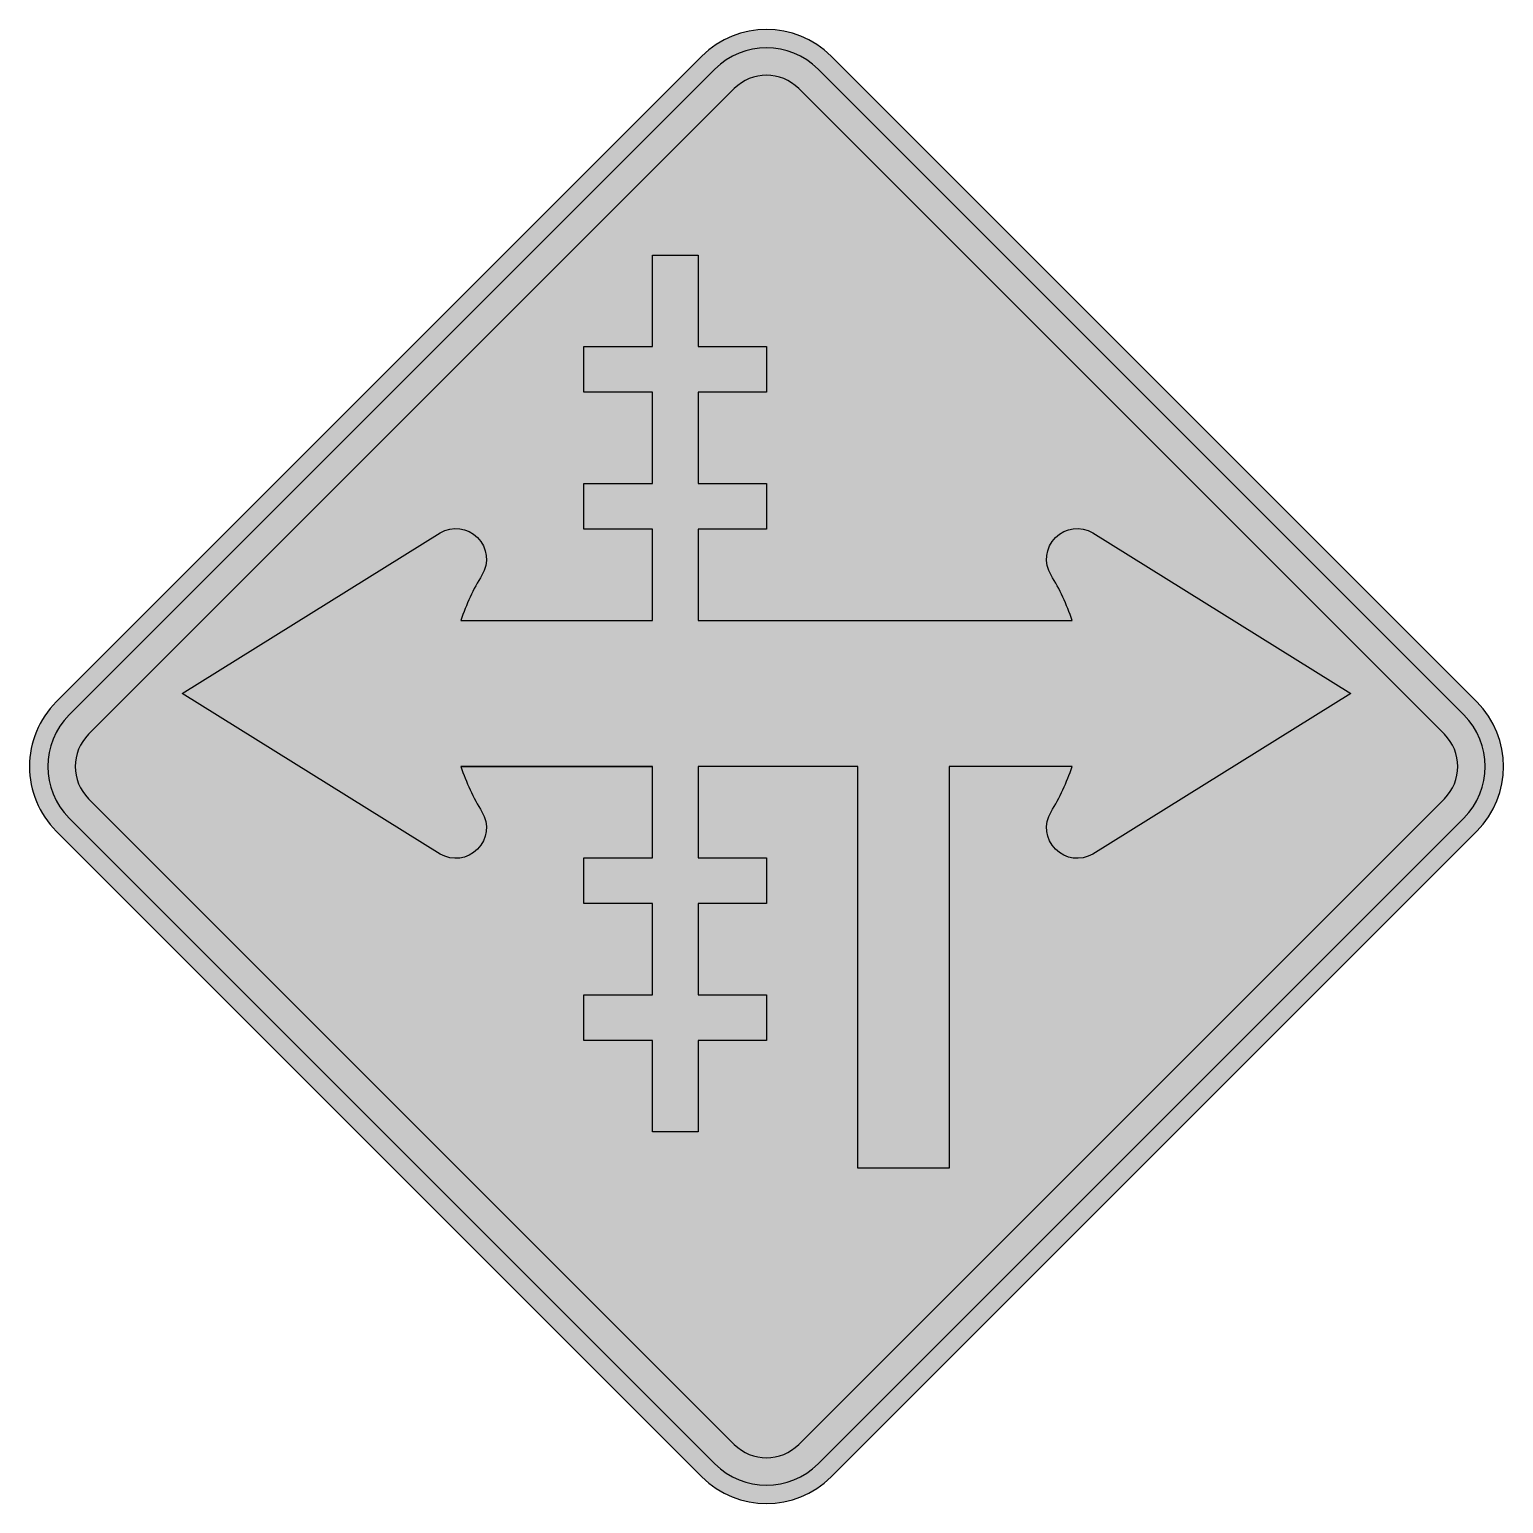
# Model space of a CAD drawing. Extents: x -404 to 404, y -404 to 404.
import ezdxf

# ---------------------------------------------------------------- set-up
doc = ezdxf.new("R2010")
doc.units = 0
doc.header["$LTSCALE"] = 0.5

msp = doc.modelspace()

# ---------------------------------------------------------------- hatches: boundary and pattern name
h = msp.add_hatch(color=50)
h.dxf.hatch_style = 1
edge = h.paths.add_edge_path()
edge.add_line((35.35533905932732, -388.9087296526011), (388.9087296526011, -35.35533905932738))
edge.add_arc((353.5533905932738, 5.684341886080801e-14), 50, 314.9999999999999, 404.9999999999999)
edge.add_line((388.9087296526012, 35.35533905932738), (35.35533905932755, 388.908729652601))
edge.add_arc((1.13686837721616e-13, 353.5533905932737), 50, 44.99999999999991, 134.9999999999999)
edge.add_line((-35.35533905932721, 388.9087296526011), (-388.9087296526011, 35.35533905932738))
edge.add_arc((-353.5533905932737, -9.466330862652142e-30), 50, 135, 225.0000000000001)
edge.add_line((-388.908729652601, -35.35533905932743), (-35.35533905932743, -388.9087296526011))
edge.add_arc((-5.684341886080801e-14, -353.5533905932737), 50, 225, 315)
h = msp.add_hatch(color=256)
h.dxf.hatch_style = 1
h.paths.add_polyline_path([(28.28427124746213, 381.8376618407354, 0.4142135623730949), (-28.28427124746185, 381.8376618407354), (-381.8376618407356, 28.28427124746185, 0.4142135623730953), (-381.8376618407357, -28.28427124746196), (-28.28427124746196, -381.8376618407357, 0.4142135623730951), (28.28427124746185, -381.8376618407357), (381.8376618407356, -28.2842712474619, 0.414213562373095), (381.8376618407356, 28.28427124746202)])
h.paths.add_polyline_path([(-17.6776695296636, 371.2310601229373, -0.4142135623730953), (17.67766952966394, 371.2310601229373), (371.2310601229374, 17.67766952966377, -0.4142135623730947), (371.2310601229373, -17.67766952966372), (17.6776695296636, -371.2310601229375, -0.4142135623730946), (-17.67766952966383, -371.2310601229375), (-371.2310601229374, -17.67766952966377, -0.4142135623730951), (-371.2310601229374, 17.67766952966366)], flags=16)
h.paths.add_polyline_path([(-99.99999999999994, 267.2065411570347), (-2.395749622290964, 110.2745104831596, -0.7976136604040563), (-25.1418561384807, 86.93906329429444, 0.05742427633439169), (-49.99999999999989, 98.44980974984816), (-50.00000000000006, 29.5357696565751), (97.5, 29.53576965657521), (97.5, 79.53576965657521), (60, 79.53576965657521), (60, 104.5357696565752), (97.50000000000011, 104.5357696565752), (97.5, 154.5357696565753), (60, 154.5357696565753), (60, 179.5357696565753), (97.5, 179.5357696565753), (97.5, 229.5357696565752), (122.5, 229.5357696565752), (122.5, 179.5357696565753), (160, 179.5357696565752), (160, 154.5357696565753), (122.5000000000002, 154.5357696565752), (122.5, 104.5357696565752), (160, 104.5357696565752), (160, 79.53576965657521), (122.5, 79.53576965657521), (122.5, 29.53576965657521), (250, 29.53576965657521), (250, -30.46423034342479), (122.5, -30.46423034342479), (122.5, -80.46423034342479), (160, -80.46423034342479), (160, -105.4642303434247), (122.5, -105.4642303434247), (122.5, -155.4642303434248), (160, -155.4642303434249), (160, -180.4642303434248), (122.5, -180.464230343425), (122.5, -230.4642303434248), (97.5, -230.4642303434248), (97.5, -180.4642303434249), (60, -180.4642303434249), (60, -155.4642303434249), (97.5, -155.4642303434249), (97.5, -105.4642303434248), (60, -105.4642303434248), (60, -80.46423034342479), (97.5, -80.4642303434249), (97.5, -30.46423034342479), (-50, -30.46423034342479), (-50.00000000000006, -230.4642303434248), (-150.0000000000001, -230.4642303434248), (-149.9999999999999, 98.44980974984821, 0.05742427633439256), (-174.8581438615195, 86.93906329429461, -0.7833524954049365), (-197.9141012539011, 109.7763198099179)], flags=0)
h = msp.add_hatch(color=7)
h.dxf.hatch_style = 1
edge = h.paths.add_edge_path()
edge.add_line((-167.3216698987586, -1.13686837721616e-13), (-62.49999999999983, 6.385369296858386e-15))
edge.add_line((-62.49999999999983, -1.13686837721616e-13), (-62.49999999999983, -50.00000000000011))
edge.add_line((-62.49999999999983, -50.00000000000011), (-99.99999999999983, -50.00000000000011))
edge.add_line((-99.99999999999983, -50.00000000000011), (-99.99999999999983, -75.00000000000011))
edge.add_line((-99.99999999999983, -75.00000000000011), (-62.49999999999983, -75.00000000000011))
edge.add_line((-62.49999999999983, -75.00000000000011), (-62.50000000000006, -125.0000000000001))
edge.add_line((-62.50000000000006, -125.0000000000001), (-99.99999999999983, -125.0000000000001))
edge.add_line((-99.99999999999983, -125.0000000000001), (-99.99999999999983, -150.0000000000001))
edge.add_line((-99.99999999999983, -150.0000000000001), (-62.49999999999983, -150.0000000000001))
edge.add_line((-62.49999999999983, -150.0000000000001), (-62.49999999999983, -200.0000000000001))
edge.add_line((-62.49999999999983, -200.0000000000001), (-37.49999999999983, -200.0000000000001))
edge.add_line((-37.49999999999983, -200.0000000000001), (-37.49999999999972, -150.0000000000001))
edge.add_line((-37.49999999999972, -150.0000000000001), (1.70530256582424e-13, -150.0000000000001))
edge.add_line((1.70530256582424e-13, -150.0000000000001), (1.70530256582424e-13, -125.0000000000001))
edge.add_line((1.70530256582424e-13, -125.0000000000001), (-37.49999999999983, -125.0000000000001))
edge.add_line((-37.49999999999983, -125.0000000000001), (-37.50000000000006, -75.00000000000011))
edge.add_line((-37.50000000000006, -75.00000000000011), (1.70530256582424e-13, -75.00000000000011))
edge.add_line((1.70530256582424e-13, -75.00000000000011), (1.70530256582424e-13, -50.00000000000011))
edge.add_line((1.70530256582424e-13, -50.00000000000011), (-37.49999999999983, -50.00000000000011))
edge.add_line((-37.49999999999983, -50.00000000000011), (-37.49999999999982, 7.105427357601002e-15))
edge.add_line((-37.49999999999982, 4.503538762205762e-15), (50.00000000000006, 0))
edge.add_line((50.00000000000006, 0), (50.00000000000004, -220))
edge.add_line((50.00000000000004, -220), (100.0000000000001, -220))
edge.add_line((100.0000000000001, -220), (100.0000000000001, -2.842170943040401e-14))
edge.add_line((100.0000000000001, -2.363662107965994e-14), (167.3216698987586, -7.815970093361102e-14))
edge.add_arc((53.70175517120516, 37.51839782664594), 119.6541482698155, 328.58003852591776, 341.72627579885847, ccw=False)
edge.add_arc((170.0724205403043, -33.57022019381473), 16.7119889142589, 508.5800385257843, 660.8738876085197)
edge.add_line((178.6481799588283, -47.91410125390121), (320.0000000000001, 39.99999999999999))
edge.add_line((320.0000000000001, 39.99999999999999), (178.6481799588284, 127.9141012539011))
edge.add_arc((170.0724205403044, 113.5702201938146), 16.7119889142588, 419.1261123914803, 571.4199614742159)
edge.add_arc((53.70175517120624, 42.48160217335494), 119.6541482698143, 378.2737242011411, 391.419961474082, ccw=False)
edge.add_line((167.3216698987588, 79.99999999999986), (-37.49999999999983, 79.99999999999989))
edge.add_line((-37.49999999999983, 79.99999999999989), (-37.49999999999983, 129.9999999999999))
edge.add_line((-37.49999999999983, 129.9999999999999), (1.70530256582424e-13, 129.9999999999999))
edge.add_line((1.70530256582424e-13, 129.9999999999999), (1.70530256582424e-13, 154.9999999999999))
edge.add_line((1.70530256582424e-13, 154.9999999999999), (-37.50000000000006, 154.9999999999999))
edge.add_line((-37.50000000000006, 154.9999999999999), (-37.49999999999983, 205.0000000000001))
edge.add_line((-37.49999999999983, 205.0000000000001), (1.70530256582424e-13, 205.0000000000001))
edge.add_line((1.70530256582424e-13, 205.0000000000001), (5.684341886080801e-14, 230.0000000000001))
edge.add_line((5.684341886080801e-14, 230.0000000000001), (-37.49999999999983, 229.9999999999999))
edge.add_line((-37.49999999999983, 229.9999999999999), (-37.49999999999983, 279.9999999999999))
edge.add_line((-37.49999999999983, 279.9999999999999), (-62.49999999999983, 279.9999999999999))
edge.add_line((-62.49999999999983, 279.9999999999999), (-62.49999999999983, 230.0000000000001))
edge.add_line((-62.49999999999983, 230.0000000000001), (-99.99999999999983, 229.9999999999999))
edge.add_line((-99.99999999999983, 229.9999999999999), (-99.99999999999983, 205.0000000000001))
edge.add_line((-99.99999999999983, 205.0000000000001), (-62.50000000000006, 204.9999999999999))
edge.add_line((-62.50000000000006, 204.9999999999999), (-62.49999999999983, 154.9999999999999))
edge.add_line((-62.49999999999983, 154.9999999999999), (-99.99999999999983, 154.9999999999999))
edge.add_line((-99.99999999999983, 154.9999999999999), (-99.99999999999983, 129.9999999999999))
edge.add_line((-99.99999999999983, 129.9999999999999), (-62.49999999999983, 129.9999999999999))
edge.add_line((-62.49999999999983, 129.9999999999999), (-62.49999999999983, 79.99999999999989))
edge.add_line((-62.49999999999983, 79.99999999999989), (-167.3216698987584, 79.99999999999989))
edge.add_arc((-53.7017551712059, 42.48160217335492), 119.6541482698143, 508.580038525918, 521.7262757988589, ccw=False)
edge.add_arc((-170.0724205403041, 113.5702201938146), 16.71198891425883, 328.5800385257841, 480.8738876085198)
edge.add_line((-178.6481799588281, 127.9141012539011), (-319.9999999999999, 39.99999999999986))
edge.add_line((-319.9999999999999, 39.99999999999986), (-178.6481799588283, -47.9141012539012))
edge.add_arc((-170.0724205403043, -33.57022019381472), 16.71198891425891, 239.1261123914803, 391.4199614742157)
edge.add_arc((-53.70175517120533, 37.51839782664594), 119.6541482698154, 198.2737242011415, 211.4199614740823, ccw=False)

# ---------------------------------------------------------------- linework, layer by layer
for p, q in [((-167.3216698987585, 79.99999999999986), (-62.49999999999982, 79.99999999999986)), ((-37.49999999999983, 79.99999999999989), (110.0000000000002, 79.99999999999989)), ((50.00000000000006, 0), (-37.49999999999983, -1.13686837721616e-13))]:
    msp.add_line(p, q)
at = {"color": 50}
msp.add_lwpolyline([(35.35533905932732, -388.9087296526011), (388.9087296526011, -35.35533905932738, 0.414213562373095), (388.9087296526012, 35.35533905932738), (35.35533905932755, 388.908729652601, 0.4142135623730949), (-35.35533905932721, 388.9087296526011), (-388.9087296526011, 35.35533905932738, 0.4142135623730951), (-388.908729652601, -35.35533905932743), (-35.35533905932743, -388.9087296526011, 0.414213562373095)], format="xyb", close=True, dxfattribs=at)
for points in [[(28.28427124746185, -381.8376618407356), (381.8376618407356, -28.2842712474619, 0.4142135623730939), (381.8376618407357, 28.2842712474619), (28.28427124746213, 381.8376618407354, 0.4142135623730939), (-28.28427124746173, 381.8376618407356), (-381.8376618407356, 28.28427124746185, 0.4142135623730953), (-381.8376618407356, -28.28427124746196), (-28.28427124746196, -381.8376618407356, 0.4142135623730951)], [(17.67766952966366, -371.2310601229374), (371.2310601229374, -17.67766952966372, 0.4142135623730931), (371.2310601229374, 17.67766952966372), (17.67766952966394, 371.2310601229373, 0.4142135623730941), (-17.67766952966355, 371.2310601229373), (-371.2310601229374, 17.67766952966366, 0.4142135623730952), (-371.2310601229374, -17.67766952966377), (-17.67766952966377, -371.2310601229374, 0.4142135623730951)]]:
    msp.add_lwpolyline(points, format="xyb", close=True)
msp.add_lwpolyline([(-167.3216698987586, -1.13686837721616e-13), (-62.49999999999982, 6.38536929685839e-15), (-167.3216698987586, -1.06581410364015e-13, 0.05742427633432021), (-155.8109234432228, -24.85814386149014, -0.7833524954057616), (-178.6481799588283, -47.9141012539012), (-319.9999999999999, 39.99999999999986), (-178.6481799588281, 127.9141012539011, -0.7833524954057626), (-155.8109234432227, 104.8581438614901, 0.05742427633432094), (-167.3216698987584, 79.99999999999989), (-62.49999999999983, 79.99999999999989), (-62.49999999999983, 129.9999999999999), (-99.99999999999983, 129.9999999999999), (-99.99999999999983, 154.9999999999999), (-62.49999999999983, 154.9999999999999), (-62.50000000000006, 204.9999999999999), (-99.99999999999983, 205.0000000000001), (-99.99999999999983, 229.9999999999999), (-62.49999999999983, 230.0000000000001), (-62.49999999999983, 279.9999999999999), (-37.49999999999983, 279.9999999999999), (-37.49999999999983, 229.9999999999999), (5.684341886080801e-14, 230.0000000000001), (1.70530256582424e-13, 205.0000000000001), (-37.49999999999983, 205.0000000000001), (-37.50000000000006, 154.9999999999999), (1.70530256582424e-13, 154.9999999999999), (1.70530256582424e-13, 129.9999999999999), (-37.49999999999983, 129.9999999999999), (-37.49999999999983, 79.99999999999989), (167.3216698987588, 79.99999999999986, 0.057424276334321), (155.810923443223, 104.8581438614901, -0.7833524954057626), (178.6481799588284, 127.9141012539011), (320.0000000000001, 39.99999999999999), (178.6481799588283, -47.91410125390121, -0.7833524954057616), (155.8109234432228, -24.85814386149015, 0.05742427633432021), (167.3216698987586, -7.815970093361102e-14), (100.0000000000001, -2.363662107965994e-14), (100.0000000000001, -220), (50.00000000000004, -220), (50.00000000000006, 0), (-37.49999999999982, 4.503538762205762e-15), (-37.49999999999983, -50.00000000000011), (1.70530256582424e-13, -50.00000000000011), (1.70530256582424e-13, -75.00000000000011), (-37.50000000000006, -75.00000000000011), (-37.49999999999983, -125.0000000000001), (1.70530256582424e-13, -125.0000000000001), (1.70530256582424e-13, -150.0000000000001), (-37.49999999999972, -150.0000000000001), (-37.49999999999983, -200.0000000000001), (-62.49999999999983, -200.0000000000001), (-62.49999999999983, -150.0000000000001), (-99.99999999999983, -150.0000000000001), (-99.99999999999983, -125.0000000000001), (-62.50000000000006, -125.0000000000001), (-62.49999999999983, -75.00000000000011), (-99.99999999999983, -75.00000000000011), (-99.99999999999983, -50.00000000000011), (-62.49999999999983, -50.00000000000011), (-62.49999999999983, -1.13686837721616e-13)], format="xyb")

doc.saveas('drawing.dxf')
